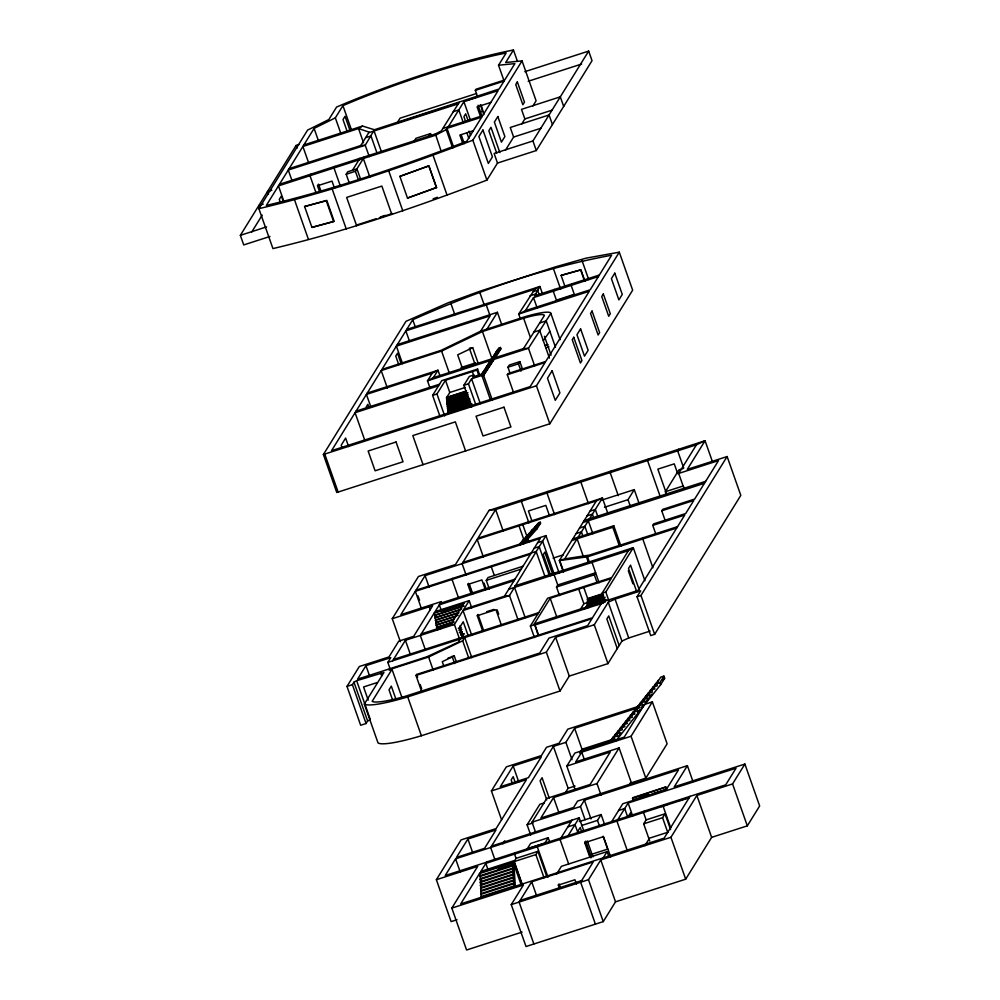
<?xml version="1.0" encoding="UTF-8"?>
<svg xmlns="http://www.w3.org/2000/svg" width="1000" height="1000" viewBox="0 0 1000 1000"><rect width="100%" height="100%" fill="white"/><g stroke="black" fill="none" stroke-linecap="round" stroke-linejoin="round"><path stroke-width="1.5" d="M392.663 660.812L405.4 640.275L454.4 624.475L463.038 610.538L509.487 595.55L545.962 535.625L559.138 573.038M291.8 180.025L288.275 170.05L365.238 145.225L374.425 129.738L499.15 89L504.05 81.1L475.325 90.363L477.325 96.075M599.35 275.025L534.65 295.775L539.913 286.488L542.487 293.788M269.962 236.462L243.725 244.925L240.35 235.338L296.087 145.475L299.05 144.525M524.8 71.7L588.663 51.1L592.038 60.675L536.312 150.538L497.5 163.062L486.912 180.113C416.925 206.925 345.938 231.3 272.938 248.588L258.875 208.663L307.587 130.1L328.837 119.55L336.587 107.05A164.913 24.087 -19.4 0 1 513.45 50L517.463 61.413M504.062 80.925L498.537 65.237L506.138 52.987L497.125 54.875A157.625 23.025 -19.4 0 0 353.512 101.2L342.925 105.638L335.337 117.863L314.1 128.412L266.337 205.438C334.675 189.213 401.138 166.388 466.688 141.337L481.675 117.175L447.013 128.35L446.213 129.637L435.525 135.225L278.45 185.888L283.975 201.575M251.762 231.962L262.213 215.125M310.988 174.112L310 175.712L316.025 192.825M319.538 191.525L317.512 185.787L318.512 184.188L321.037 191.363M334.975 166.375L333.975 167.975L340.513 186.513M289.15 168.637L360.763 145.538L369.087 132.113L358.537 128.55L302.887 146.5L308.412 162.188M349.25 182.925L346.2 174.262L347.738 171.788L356.95 168.812L360.462 178.8M352.512 170.238L359.9 158.338M346.2 174.262L355.412 171.287L364.325 156.912M413.787 141.775L415.95 138.3L430.487 133.613L431.488 136.45M429.05 135.925L430.487 133.613M459.125 102.413L441.312 130.938L435.4 133.975L279.45 184.288M448.375 126.725L463.9 101.675L498.137 90.638L482.6 115.688L442.812 128.525M475.325 90.363L476.037 89.213L504.762 79.938L514.888 63.612L498.537 65.237M513.45 50L505.688 62.5L522.038 60.875L536.1 100.8L532.888 105.988M258.875 208.663C331.875 191.388 402.863 167 472.85 140.2L522.038 60.875M505.45 150.238L513.612 137.062L540.925 128.25M521.65 124.113L524.862 118.938L552.175 110.125M323.387 454.513L405.988 321.325L448.363 302.7L479.85 291.25L555.175 266.95L586.013 258.175L619.288 252.175L632.663 290.163L549.812 423.775L336.763 492.5L323.387 454.513L536.438 385.788L619.288 252.175M430.075 388.125L427.5 380.825L433.387 377.663L523.513 348.587L544.388 315.487A30.263 4.425 -19.4 0 0 523.638 318.238L482.438 331.538L441.575 351.1L381.213 370.575L331.525 450.688L530.15 386.613L545.075 362.55L507.3 374.738L513.475 392.262M520.237 318.425L518.7 314.05L525.413 310.675L590.212 289.775L611.625 255.238C543.25 267.775 476.25 291.675 412.738 319.738L381.925 369.425L441.213 350.3L480.637 331.188L523.962 317.038A38.2 5.575 -19.4 0 1 550.85 313.412L560.1 339.7M366.25 406.875L367.837 404.312L368.85 407.175M497.5 163.062L494.125 153.475L532.938 140.963L588.663 51.1M440.05 376.087L437.987 370.238L432.25 373.175L427.5 380.825L528.462 348.25L550.85 313.412M433.387 377.663L437.987 370.238L367.262 393.05M487.125 303.512L486.262 304.9L489.862 315.138M439.812 415.838L432.612 395.375L441.763 380.625L477.6 369.075L479.65 374.913M432.612 395.375L436.962 393.975L445.475 380.25L476.962 370.087L477.6 369.075M480.637 331.188L490.138 315.875L396.375 346.112L402.55 363.65M487.1 328.925L497.4 312.312L501.512 324M472.15 405.6L448.1 413.363L446.5 397.775L449.787 392.475L465.35 387.45M463.85 385.3L469.35 376.425L473.95 374.95L472.7 376.975L483 373.65L481.875 375.462L471.562 378.787L468.45 383.812L463.85 385.3L471.562 407.212M406.712 329.45L539.913 286.488L534.738 289.262L518.7 314.05L589.275 291.275L545.775 361.425L508 373.612L507.3 374.738M481.825 374.038L483.338 371.613M481.512 374.65L488.088 364.35L489.725 363.812L489.275 362.525M492.262 399.95L482.7 372.837L484.338 372.3L483.888 371.012L485.525 370.487L485.075 369.2L486.712 368.675L486.262 367.388L492.837 357.075L493.288 358.363M486.262 367.388L487.9 366.85L487.45 365.562L489.087 365.037L488.638 363.75L490.275 363.225L489.825 361.938L491.463 361.4L491.012 360.112L497.587 349.812L498.038 351.1M491.012 360.112L492.65 359.588L492.2 358.3L493.837 357.775L493.387 356.475L495.025 355.95L494.575 354.663L496.213 354.137L495.763 352.85L498.775 347.987L500.412 347.463L500.863 348.75L483.65 375.337M483.15 374.125L484.663 371.7M486.275 369.275L487.788 366.85M486.712 368.675L489.725 363.812M490.275 363.225L491.788 360.788M492.212 360.188L495.662 354.725L495.213 353.438L496.85 352.912L496.4 351.625M496.213 354.137L500.412 347.463M525.413 310.675L533.513 297.613L598.425 276.525M554.388 289.4L553.25 291.238L556.413 300.2L574.288 294.288L571.125 285.325L572.062 283.825M510 373.075L507.95 367.225L509.3 365.037L519.837 361.637L522.413 368.938M507.95 367.225L518.475 363.825L519.837 361.637M650.1 631.087L628.737 637.975L621.925 641.087L607.962 663.612L569.288 676.087L560.025 691.012L421.4 735.738A61.825 9.038 -19.4 0 1 378.025 742.938L364.338 704.087L383.95 672.463L356.637 680.713L370.325 719.575L367.625 721.012L366.062 723.525L360.662 725.263L346.987 686.413L359.325 666.513L388.963 656.95L398.762 641.15L413.675 636.337L432.7 605.65L392.262 618.7L400.363 641.725M392.262 618.7L418.438 576.487L455.45 564.55L489.012 510.438L705.062 440.75L712.663 462.325M346.987 686.413L352.388 684.663L353.938 682.163L356.637 680.713M390.35 669.575L387.825 662.375L390.763 657.638L365.962 665.638L357.587 679.137L426.825 656.8L458.25 642.225L460.238 639.012L537.9 613.913M469.188 600.625L463.775 609.35L504.425 596.237L540.262 538.45L425.075 575.612L400.863 614.65L441.312 601.6L435.1 611.625L469.188 600.625L471.725 607.825M402.15 698.088L392.013 669.312L389.1 669.75L389.7 668.775M392.013 669.312L372.137 701.363L372.975 701.7A53.675 7.837 -19.4 0 0 404.9 696.4L539.7 653.037L548.962 638.112L587.638 625.625L591.912 618.725L416 675.475L421.575 691.312M452.725 578.375L452.05 579.462L458.638 598.175M607.987 513.85L602.413 498.025L596.375 500.9L477.175 539.35L462.1 563.675L466.15 575.188M441.562 628.237L437.125 629.675L434.85 615.075L462.938 606.013M471.35 594.388L467.85 584.462L468.525 583.362L472.025 593.3M522.3 499.7L521.312 501.287L528.913 522.875M416 675.475L416.637 674.45L592.55 617.7L601.062 603.975L604.212 601.35M421.262 633.925L450.838 624.388L464.038 603.1L434.462 612.638L420.312 635.462L425.25 649.5M491.962 565.712L491.287 566.8L494.338 575.475M489.312 589L486.275 580.375L488.05 577.513L523.188 566.175M547.962 491.425L546.975 493.013L554.575 514.6M519.538 545.062L521.712 541.538L523.337 541.013L523.013 540.087L524.637 539.562L524.312 538.638L520.675 544.513L522.3 543.987L521.975 543.075L525.612 537.2M520.1 544.788L523.013 540.087M482.825 631.462L477.275 615.7L478.013 614.513L483.562 630.275M521.975 543.075L523.587 542.55L523.263 541.625L526.912 535.75L531.138 532.337L530.812 531.413L532.425 530.887L532.1 529.963L533.725 529.438M523.025 542.812L524.475 540.462M523.263 541.625L524.888 541.1L524.562 540.175L528.212 534.3M389.1 669.75L428.575 657.013L462.675 640.8L464.712 637.513L471.812 657.663M523.587 542.55L529.513 532.85M524.562 540.175L527.487 538.212L527.163 537.288L530.812 531.413M524.888 541.1L527.8 536.4M526.188 539.65L527.65 537.3M527.163 537.288L528.787 536.763L528.462 535.837L532.1 529.963M527.487 538.212L533.4 528.513M528.462 535.837L531.388 533.862L531.062 532.95L534.7 527.075M530.975 533.237L532.425 530.887M530.087 535.312L536 525.625L537.625 525.1L537.3 524.175L533.65 530.05L533.975 530.975L531.062 532.95M532.112 532.688L533.575 530.337M533.65 530.05L535.275 529.525L534.95 528.6L538.6 522.725L540.225 522.212L540.55 523.125L536.9 529L523.538 543.888M533.975 530.975L535.438 528.625M535.275 529.525L536.737 527.175M534.95 528.6L536.575 528.088L540.225 522.212M581.838 480.5L580.85 482.088L588.45 503.663M611.163 471.037L610.188 472.625L618.288 495.65M596.375 500.9L559.35 560.6L563.413 572.112M555.2 572.875L554.113 574.637L557.75 584.987L556.5 587.013L559.513 595.562M676.688 528.038L587.487 556.812L559.35 560.6L564.663 558.888L577.125 538.8L583.2 556.062M578.062 537.288L602.413 498.025L477.9 538.188L495.65 509.562L696.45 444.787L705.15 440.712M534.438 637.537L530.375 626.025L547.612 598.237L611.737 577.55L628.413 550.662L633.275 547.688L644.938 580.788M538.462 634.637L534.312 623.9L550.2 598.288L611.138 578.625L602.1 593.2L605.138 601.825M538.1 635.225L534.913 624.562L530.375 626.025M648.538 458.975L647.55 460.562L660.225 496.538M604.475 507.275L628.025 499.688L634.25 489.637L639.325 504.012M571.812 540.513L612.837 527.275L613.775 525.763L620.975 546.225M593.125 560.638L592.038 562.4L599.1 582.75M364.338 704.087A61.825 9.038 -19.4 0 0 407.713 696.888L546.337 652.163L555.6 637.238L594.275 624.763L608.25 602.225L615.062 599.125L640.688 590.862L637.038 596.737L650.725 635.588L654.65 634.325L740.812 495.387L727.125 456.538L687.3 469.387L705.05 440.763M556.5 587.013L594.325 574.8L595.588 572.775L557.75 584.987M678.637 449.263L677.65 450.85L683.737 468.125M580.575 609.05L583.862 603.75L588.938 602.112M587.362 607.725L587.675 598.525L602.087 593.875M584.825 608.737L588.112 603.438M666.413 494.637L665.387 491.725L678.913 469.9L683.037 468.575M683.763 487.825L678.688 473.438L696.45 444.787M602.1 593.2L605.8 592L633.275 547.688L514.775 585.913M643.637 537.587L642.775 538.975L652.913 567.762M665.3 520.875L661.75 510.8L662.625 509.4L694.663 499.062L718.525 460.588L678.688 473.438M655.812 534.025L652.775 525.388L653.725 523.862L685.675 513.55L693.787 500.462L661.75 510.8M457.025 919.712L451.112 921.612L436.362 879.712L461.05 839.9L496.1 828.587L526.462 779.625L491.413 790.938L501.587 819.837M491.413 790.938L506.325 766.888L541.388 755.575L546.525 747.288L559.062 743.238L567.788 729.175L639.012 706.2M571.138 821.55L455.588 858.825L445.213 875.55L486.562 862.212M467.887 839L456.463 857.425L484.562 848.35L495.988 829.938L467.887 839L472.463 852M513.162 765.987L500.275 786.775L528.375 777.712L541.263 756.925L513.162 765.987L518.763 781.888M637.038 596.737L640.962 595.462L727.125 456.538M522.112 932.087L466.575 950L451.825 908.1L477.7 866.375L436.362 879.712M637.812 707.887L574.625 728.275L565.9 742.337L553.362 746.388L490.65 847.513L494.712 859.075M481.075 897.325L480.262 875.65L513.312 864.987L512.575 862.887L513.913 860.738L522.05 883.85M502.912 843.812L504.812 840.75M530.688 834.987L527.112 824.825L539.837 804.3L544.25 802.875M535.588 832.288L532.025 822.175L546.737 798.45L590.15 784.45L610.225 752.075L566.812 766.087L574.963 789.2M566.812 766.087L574.9 753.05L624.225 737.138L643.5 706.05M515.462 852.663L514.562 854.112L516.062 858.375L514.038 861.637L522.2 884.812M579.587 753.125L582 749.225L610.975 739.887M631.812 784.038L619.087 747.913L596.987 783.55L553.575 797.55L540.887 818.012L573.612 807.45L577.562 801.087L687.387 765.662L692.987 781.562M629.862 783.288L645.825 778.15L667.125 743.8L652.362 701.888L631.062 736.237L581.737 752.15L575.675 761.912L619.087 747.913M479.712 876.525L512.775 865.863L513.312 864.987M479.913 879.488L512.962 868.825L512.775 865.863M480.112 882.463L513.162 871.8L512.962 868.825M480.3 885.438L513.362 874.775L513.162 871.8M564.95 793.388L568.125 788.288L575.087 786.05M480.5 888.4L513.55 877.738L513.362 874.775M480.688 891.375L513.75 880.713L513.55 877.738M480.887 894.35L513.938 883.688L513.75 880.713M538.2 845.325L537.3 846.787L547.987 877.125M514.138 886.65L513.938 883.688M514.038 861.637L535.875 854.6L537.9 851.325L546.562 875.95M548.2 837.75L544.95 843L527.375 848.675L530.625 843.413L548.2 837.75L549.738 842.087M609.9 742.05L613.125 736.85L615.288 736.15M617.788 733.012L615.625 733.713L611.6 740.212L614.837 739.163L614.1 737.075L618.138 730.575M614.1 737.075L617.337 736.025L616.6 733.938L620.638 727.425L622.8 726.737M687.387 765.662L674.25 786.838L744.887 764.05L759.65 805.962L747.312 825.85L711.637 837.35L685.688 879.188L615.525 901.825L603.25 921.612L526.013 946.525L511.25 904.613L523.425 885L451.825 908.1M616.6 733.938L619.837 732.887L619.1 730.788L623.138 724.287M619.1 730.788L622.35 729.75L621.613 727.65L625.638 721.15L627.8 720.45M621.613 727.65L624.85 726.612L624.113 724.513L628.138 718.012L630.3 717.312M624.113 724.513L627.35 723.462L626.613 721.375L630.638 714.875L632.8 714.175M626.613 721.375L629.85 720.325L629.113 718.225L633.15 711.725M629.113 718.225L632.35 717.188L631.613 715.088L635.65 708.587M631.613 715.088L634.85 714.05L634.113 711.95L638.15 705.45M634.113 711.95L637.362 710.9L636.613 708.812L640.65 702.312L642.812 701.612M636.613 708.812L639.862 707.763L639.125 705.662L643.15 699.163M639.125 705.662L642.362 704.625L641.625 702.525L645.65 696.025L647.812 695.325M641.625 702.525L644.862 701.488L644.125 699.388L648.162 692.887L650.312 692.188M595.4 924.137L580.638 882.237L593.225 861.938L531.688 881.787L519.1 902.087L533.862 943.988M644.125 699.388L647.362 698.337L646.625 696.25L650.662 689.75L652.812 689.05M646.625 696.25L649.862 695.2L649.125 693.112L653.162 686.6M649.125 693.112L652.362 692.062L651.625 689.963L655.662 683.462L657.825 682.763M651.625 689.963L654.875 688.925L654.137 686.825L658.162 680.325M572 820.15L560.037 839.45L568.688 864.013M532.025 822.175L580.45 806.55L584.4 800.188L678.525 769.825L666.15 789.775L622.75 803.775L611.675 821.625M654.137 686.825L657.375 685.775L656.637 683.688L660.662 677.188L663.913 676.137L664.65 678.238L660.612 684.737L615.988 740.75M656.637 683.688L659.875 682.638L663.913 676.137M568.125 835.675L579.188 817.825L583.775 830.837M578.15 830.8L580.188 827.5L581.725 831.838M556.638 874.025L561.413 866.325L607.112 851.587L608.663 855.962M581.55 825.55L597.487 820.4L601.125 814.55L604.663 824.613M559.338 887.95L558.337 885.113L559.038 883.988L560.538 888.238M589.825 857.163L584.738 842.7L585.638 841.237L591.237 857.163M513.913 860.738L480.863 871.4L486.725 861.938L725.713 784.837L736.025 768.213L628.125 803.025L616.912 821.1L627.087 850M633.1 800.438L632.775 797.675L665.837 787L666.575 789.1L652.2 793.737M511.25 904.613L588.488 879.7L600.763 859.912L670.938 837.275L696.875 795.45L732.55 783.938L744.887 764.05M628.35 816.375L630.475 812.95L631.487 815.837M603.138 858L607.112 851.587M644.412 811.062L643.512 812.525L646.112 819.887L643.675 823.825L649.75 841.087M632.362 798.35L665.837 787M664.013 804.75L663.1 806.2L670.738 827.875M644.912 845.612L649.55 838.15L668.15 832.15M643.675 823.825L662.575 817.725L665.013 813.8L670.588 829.625M690.037 796.35L664.1 838.175L460.688 903.925L480.062 872.675L513.125 862.013L521.263 885.138M483.312 375.6L500.863 348.75M543.288 340.637L549.862 331.287M618.075 736.688L620.988 733.037M637.475 712.325L639.425 709.9M641.363 707.463L643.3 705.025M645.238 702.588L652.038 694.062M662.7 680.675L664.65 678.238M537.463 526.562L540.55 523.125M374.425 129.738L362.488 126.05L358.537 128.55L363.55 142.8M478.162 363.162L472.713 347.675L457.688 354.862L462.65 368.95M456.337 661.838L454.275 655.987L442.262 661.688L443.812 666.075M447.912 658.175L454.275 655.987M399.862 176.388L428.787 165.8L436.425 187.488L407.488 198.075L399.862 176.388L428.913 165.912L436.55 187.587L407.488 198.075M433.113 198.825L437.438 197.262M303.825 144.975L362.488 126.05M476.488 93.525L400.05 118.188L397.238 122.725L458.975 102.812M466.325 100.438L476.613 97.125M368.738 132.688L458.1 103.863M528.175 81.275L581.638 64.025M365.637 137.688L370.975 135.963L377 153.075M453.237 111.7L458.8 109.913L463.325 122.737M491.312 102.275L477.088 106.862L480.613 116.862M480.175 111.9L483.113 110.95M271.837 190.212L267.475 191.625L268.438 194.35M473.162 130.775L459.85 135.062L462.887 143.688M317.512 185.787L332.013 181.112L334.538 188.287M263.212 204.137L258.837 205.538L259.8 208.275M240.35 235.338L266.588 226.875M380.988 216.788L385.375 215.375M357.225 224.85L376.275 218.7M379.212 217.763L392.4 213.5L391.825 214.425L381.85 186.075L346.662 197.425L356.65 225.775M534.738 289.262L405.85 330.85L409.45 341.075M533.288 291.6L537.6 290.212L539.312 295.087M529.987 295.837L535.763 293.975M397.325 344.6L497.4 312.312M539.75 322.975L546.213 320.887L555.487 347.25M533.713 332.15L539.637 330.25L549.425 358.062M432.25 373.175L366.425 394.4L370.55 406.087M495.763 352.85L497.4 352.312L497.85 353.6M495.662 354.725L494.025 355.262L494.475 356.55M461.025 367.562L475.675 362.837M545.037 345.538L547.962 344.588M546.013 347.738L548.938 346.788M356.062 411.125L439.562 384.188M438.562 385.775L355.075 412.713L364.85 440.462M483.787 372.9L482.15 373.425L482.6 374.712M466.575 390.938L446.775 397.337L447.537 401.613M446.5 397.775L466.3 391.388M451.475 397.25L465.613 392.688M446.95 399.062L466.763 392.675M446.675 399.513L467.9 392.663M447.125 400.8L466.938 394.4M446.85 401.238L468.075 394.387M447.312 402.525L467.113 396.138M447.038 402.975L468.25 396.125M447.488 404.263L468.713 397.413M447.212 404.7L468.438 397.85M447.663 405.988L468.888 399.137M447.388 406.438L470.025 399.125M447.837 407.725L469.062 400.875M447.562 408.162L470.2 400.863M448.025 409.45L470.662 402.15M447.75 409.9L470.387 402.587M448.2 411.188L470.838 403.875M447.925 411.625L471.975 403.862M448.375 412.912L471.012 405.613M601.875 500.087L634.25 489.637M590.025 511.15L595.337 509.438L597.863 516.625M587.075 515.887L592.388 514.175L593.4 517.05M665.387 491.725L683.25 485.962L684.275 488.862M584.225 520.487L705.662 481.312M582.987 522.487L704.425 483.312M462.863 562.438L545.962 535.625M579.55 528.038L584.862 526.325L587.9 534.95M537.625 542.712L542.562 541.112L554.225 574.212M576.112 533.587L581.413 531.875L582.938 536.188M534.225 548.2L539.163 546.6L549.3 575.375M572.75 539L613.775 525.763M416.025 590.212L536.15 551.462L544.763 575.925M530.525 554.15L415.35 591.3L421.425 608.575M467.85 584.462L481.9 579.925L485.387 589.862M652.775 525.388L684.725 515.075L637.975 590.462L534.312 623.9M553.112 558.125L563.337 554.825M486.275 580.375L521.413 569.038M440.25 603.312L514.987 579.2M677.55 526.65L589.288 555.125L564.663 558.888M514.05 580.725L439.312 604.837L441.337 610.588M463.725 603.6L434.162 613.138L434.85 615.075M508.75 589.275L628.413 550.662M442.537 612.2L461.763 606M434.538 615.562L464.113 606.025M435.225 617.513L461.838 608.925M434.925 618L460.05 609.888M435.613 619.938L457.788 612.788M435.3 620.425L458.963 612.8M435.988 622.375L458.162 615.225M435.688 622.863L456.388 616.188M436.362 624.8L454.113 619.087M436.062 625.3L453.8 619.575M436.75 627.238L453.013 621.987M436.45 627.725L454.188 622M486.637 611.737L493.812 609.425M477.275 615.7L495.95 609.688L501.5 625.438M458.288 628.35L461.238 627.388M458.963 630.288L461.925 629.338M459.35 632.725L462.3 631.763M461.213 634.675L464.162 633.725M460.9 635.163L463.862 634.212M393.5 659.463L538.688 612.638M387.825 662.375L460.238 639.012M587.212 599.25L603.088 594.138M587.712 600.638L603.575 595.525M587.25 601.375L603.125 596.25M587.75 602.762L605.05 597.175M587.288 603.488L604.6 597.9M587.788 604.875L605.087 599.3M587.325 605.612L606.075 599.562M589.263 606.525L605.125 601.413M597.463 604.462L604.675 602.137M534.55 625.15L603.175 603.013M377.175 682.562L363.562 686.963L368.2 700.138M643.462 704.762L652.362 701.888M527.112 824.825L533 822.925M641.125 796.775L648.3 794.45M649.325 794.663L633.513 799.762L632.775 797.675M491.512 846.112L579.188 817.825M579.312 821.587L601.125 814.55M567.825 826.875L575.013 824.562L578.062 833.238M618.575 810.512L624.7 808.538L627.762 817.2M661.137 806.562L668.3 804.25M679.75 800.562L686.9 798.25M689.137 797.8L485.825 863.388L487.863 869.175M516.062 858.375L537.9 851.325M512.575 862.887L479.525 873.55L480.262 875.65M646.112 819.887L665.013 813.8M498.05 869.212L512.425 864.575M584.738 842.7L603.513 836.637L610.65 856.9M480.45 878.612L513.513 867.95M480.65 881.587L513.7 870.925M480.85 884.562L513.9 873.9M481.037 887.525L514.1 876.862M591.675 854.287L607.612 849.137L603.062 836.213M481.238 890.5L514.288 879.837M481.425 893.475L514.487 882.812M481.625 896.438L514.675 885.775M558.337 885.113L574.925 879.762L576.425 884.013M520.112 900.45L581.65 880.6M304.587 206.525L326.8 200.387L334.137 221.25L311.938 227.387L304.587 206.525L326.287 200.775L333.625 221.625L311.938 227.387M561.175 275.3L580.65 269.913L584.625 281.2M470.475 348L472.713 347.675M504.425 596.237L509.487 595.55L518.1 620.013M489.012 510.438L495.65 509.562L503.25 531.15M360.763 145.538L365.238 145.225L369.263 156.625M523.513 348.587L528.462 348.25L534.637 365.788M450.838 624.388L454.4 624.475L459.462 638.862M426.825 656.8L428.575 657.013L433.137 669.963M435.838 186.713L436.55 187.587M563.675 106.412L560.3 96.838L521.487 109.35L524.862 118.938M677.725 473.713L674.25 463.862L657.837 469.15L666.275 493.088M552.425 124.537L549.062 114.963L510.25 127.487L513.612 137.062M582.025 260.575L588.713 279.575M584.925 281.125L580.95 269.825L561.112 275.475L565.087 286.762M532.938 140.963L536.312 150.538M553.45 268.712L560.662 289.163M732.55 783.938L747.312 825.85M628.025 499.688L630.562 506.875M499.875 152.613L490.975 127.325L488.837 130.775L496.75 153.25M481.1 105.225L482.612 109.513M480.337 104.625L483.862 114.612M478.1 105.225L482.137 116.662M639.25 589.85L630.55 565.125L628.513 568.413L636.7 591.675M640.962 595.462L654.65 634.325M533.513 297.613L537.112 307.838M463.9 101.675L470.438 120.213M628.3 570.712L632.913 583.8M612.837 527.275L619.425 545.988M544.438 336.275L551.075 355.15M468.25 121.037L465.7 113.812L463.925 116.688L465.45 121.025M472.85 140.2L486.912 180.113M469.012 131.137L470.538 135.463M466.838 132.725L468.837 138.425M659.875 682.638L660.612 684.737M696.875 795.45L711.637 837.35M461.275 135.013L464.312 143.637M523.638 318.238L530.325 337.238M588.3 520.775L592.863 533.725M615.062 599.125L628.737 637.975M447.013 128.35L453.537 146.888M446.213 129.637L452.75 148.175M536.438 385.788L549.812 423.775M605.8 592L608.837 600.638M608.25 602.225L621.925 641.087M594.325 574.8L596.838 581.938M619.175 645.525L608.75 615.925L606.85 619L617.275 648.6M587.487 556.812L589.513 562.562M518.475 363.825L521.05 371.138M586.5 556.95L588.525 562.7M441.05 150.9L435.4 133.975M665.413 787.675L666.15 789.775M432.938 155.025L447 194.95M583.775 587.45L588.425 600.65M479.825 292.462L484.462 305.613M670.938 837.275L685.688 879.188M662.575 817.725L667.638 832.113M594.275 624.763L607.962 663.612M631.062 736.237L645.825 778.15M578.688 589.087L583.862 603.75M549.3 515.212L545.837 505.387L528.425 511L531.888 520.825M482.438 331.538L492.212 359.288M490.462 360.712L490.913 362M559.612 560.175L563.663 571.688M488.088 364.35L488.537 365.637M486.9 366.163L487.35 367.45M538.6 522.725L538.925 523.65M484.525 369.8L484.975 371.087M536 525.625L536.325 526.55M536.575 528.088L536.9 529M552.75 574.587L544.837 552.1L543.275 554.625L550.7 575.7M481.875 375.462L490.625 400.3M469.35 348.162L475.3 365.062M476.962 370.087L478.875 375.525M628.125 803.025L632.7 816.025M450.737 303.038L454.85 314.725M472.362 371.575L474.275 377.013M550.2 598.288L556.788 616.987M526.912 535.75L527.238 536.675M471.562 378.787L480.312 403.625M522.788 524.637L528.875 541.912M519 525.862L524.062 540.25M468.45 383.812L475.65 404.275M555.6 637.238L569.288 676.087M521.712 541.538L522.038 542.463M520.425 542.987L520.75 543.9M388.762 170.963L402.812 210.888M374.075 130.963L381.613 152.35M596.987 783.55L601.062 795.113M574.625 728.275L582 749.225M441.575 351.1L449.288 373.013M581.737 752.15L584.275 759.375M546.337 652.163L560.025 691.012M445.475 380.25L449.787 392.475M597.487 820.4L599.513 826.15M363.338 158.512L369.862 177.037M514.538 587.4L525.188 617.625M465.588 450.938L455.35 421.863L412.812 435.588L423.05 464.663M342.925 105.638L351.463 129.875M565.9 742.337L572 759.688M350.213 131.062L345.025 116.325L343 119.6L347.15 131.375M584.4 800.188L591.013 818.975M412.738 319.738L415.312 327.038M436.962 393.975L444.688 415.887M600.763 859.912L615.525 901.825M580.45 806.55L585.087 819.725M355.412 171.287L358.45 179.95M335.337 117.863L340.863 133.55M587.337 840.95L592.925 856.85M553.362 746.388L568.125 788.288M585.288 841.963L590.887 857.875M477.175 539.35L483.338 556.838M497.188 609.925L498.7 614.225M484.075 583.088L485.575 587.35M588.488 879.7L603.25 921.612M400.975 363.137L397.488 353.25L395.737 356.075L398.725 364.538M553.575 797.55L558.663 812M314.1 128.412L318.612 141.25M549.263 798.125L542.075 777.712L540.1 780.888L546.775 799.85M332.25 189.188L346.3 229.112M469.188 583.812L472.738 593.888M381.213 370.575L387.388 388.1M463.038 610.538L471.662 635M296.087 145.475L297.05 148.212M468.275 636.075L463.237 621.775L459.162 628.35L462.688 638.362M515.237 782.513L513.188 776.675L511.163 779.925L512.188 782.85M459.725 626.087L463.762 637.537M462.675 640.8L468.762 658.062M535.875 854.6L544.025 877.763M294.312 199.262L308.363 239.188M425.075 575.612L429.125 587.125M531.688 881.787L536.275 894.8M452.05 656.25L454.637 663.562M429.275 606.75L430.288 609.637M283.387 201.863L281.337 196.062L279.288 199.375L280.3 202.288M418.05 595.962L419.575 600.288M348.612 446.55L345.625 438.075L341.175 445.262L342.163 448.088M405.4 640.275L410.337 654.312M416.637 674.45L417.65 677.325M420.188 684.525L421.7 688.838M324.75 454.075L338.125 492.05M407.713 696.888L421.4 735.738M455.588 858.825L460.175 871.825M395.9 699.1L391.325 686.125L389.012 689.85L392.575 699.938M380.688 672.962L381.7 675.837M365.962 665.638L369.513 675.713M353.938 682.163L367.625 721.012M352.388 684.663L366.062 723.525M436.112 620.75L436.6 623.825M437.075 626.912L437.562 629.987M448 406.1L448.462 410.588M513.862 864.112L515.363 886.988M481.2 880.875L481.5 885.45M588.162 599.913L588.3 607.65M482.95 130.013L478.888 136.562L488.35 163.438L492.413 156.9L482.95 130.013M517.35 81.925L515.737 84.537L522.85 104.75L524.475 102.137L517.35 81.925M497.837 116.55L494.375 122.125L501.425 142.15L504.888 136.562L497.837 116.55M552.112 370.75L547.475 378.225L555.262 400.35L559.913 392.875L552.112 370.75M573.737 337.275L572.225 339.712L580.425 363L581.938 360.562L573.737 337.275M614.788 273.163L611.4 278.625L618.888 299.887L622.275 294.425L614.788 273.163M580.588 328.862L576.95 334.725L584.5 356.163L588.138 350.312L580.588 328.862M592.05 311.062L590.55 313.475L598.138 335L599.637 332.587L592.05 311.062M603.337 293.975L601.75 296.537L608.713 316.288L610.3 313.738L603.337 293.975M396.062 442L368.137 451.012L375.1 470.788L403.025 461.775L396.062 442M503.975 407.2L476.05 416.2L483.013 435.975L510.938 426.962L503.975 407.2"/></g></svg>
